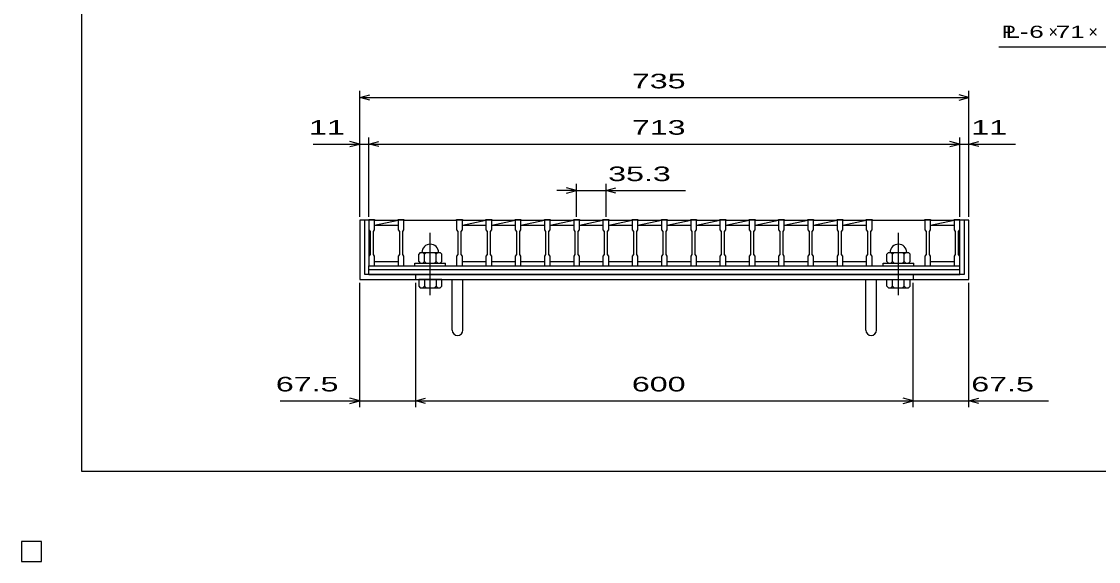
# Model space of a CAD drawing. Units: millimetres, scale not verified. Extents: x -1456 to 1385, y -1026 to 843.
# Drawn here: x -1456 to -157, y -1026 to -374 of the extents above; entities that cross this region are included whole.
import ezdxf
from ezdxf.enums import TextEntityAlignment as Align

# ---------------------------------------------------------------- set-up
doc = ezdxf.new("R2010")
doc.units = ezdxf.units.MM
doc.header["$LTSCALE"] = 8
doc.linetypes.add('CHAIN', pattern=[18.5, 12, -1.5, 3.5, -1.5])
for name, color, linetype, lineweight in [('0_2', 150, 'Continuous', 25), ('16', 3, 'Continuous', 25), ('19', 6, 'Continuous', 25), ('22', 4, 'Continuous', 25)]:
    doc.layers.add(name, color=color, linetype=linetype, lineweight=lineweight)
doc.styles.add('ベクトル', font='')
doc.styles.get('ベクトル').set_extended_font_data('ベクトル')

msp = doc.modelspace()

# ---------------------------------------------------------------- linework, layer by layer
at = {"layer": '0_2'}
for p, q in [((-1383.2, -917.2), (-1383.2, 842.8)), ((1384.8, -917.2), (-1383.2, -917.2))]:
    msp.add_line(p, q, dxfattribs=at)
at = {"layer": '16'}
for p, q in [((-1037, -614), (-1037, -613.3)), ((-1037, -613.3), (-1030, -613.3)), ((-1037, -614), (-1037, -625.5)), ((-1030, -614), (-1037, -614)), ((-1037, -614), (-1037, -664)), ((-1030, -613.3), (-1030, -614)), ((-1030, -625.5), (-1030, -614)), ((-1030, -614), (-1001.7, -614)), ((-1030, -620), (-1001.7, -614)), ((-1030, -620), (-1001.7, -620)), ((-1001.7, -614), (-1001.7, -613.3)), ((-1001.7, -613.3), (-994.7, -613.3)), ((-1001.7, -614), (-1001.7, -625.5)), ((-994.7, -614), (-1001.7, -614)), ((-994.7, -613.3), (-994.7, -614)), ((-994.7, -625.5), (-994.7, -614)), ((-994.7, -614), (-931.1, -614)), ((-931.1, -614), (-931.1, -613.3)), ((-931.1, -613.3), (-924.1, -613.3)), ((-931.1, -614), (-931.1, -625.5)), ((-924.1, -614), (-931.1, -614)), ((-924.1, -613.3), (-924.1, -614)), ((-924.1, -625.5), (-924.1, -614)), ((-924.1, -614), (-895.8, -614)), ((-924.1, -620), (-895.8, -614)), ((-924.1, -620), (-895.8, -620)), ((-895.8, -614), (-895.8, -613.3)), ((-895.8, -613.3), (-888.8, -613.3)), ((-895.8, -614), (-895.8, -625.5)), ((-888.8, -614), (-895.8, -614)), ((-888.8, -613.3), (-888.8, -614)), ((-888.8, -625.5), (-888.8, -614)), ((-888.8, -614), (-860.5, -614)), ((-888.8, -620), (-860.5, -614)), ((-888.8, -620), (-860.5, -620)), ((-860.5, -614), (-860.5, -613.3)), ((-860.5, -613.3), (-853.5, -613.3)), ((-860.5, -614), (-860.5, -625.5)), ((-853.5, -614), (-860.5, -614)), ((-853.5, -613.3), (-853.5, -614)), ((-853.5, -625.5), (-853.5, -614)), ((-853.5, -614), (-825.2, -614)), ((-853.5, -620), (-825.2, -614)), ((-853.5, -620), (-825.2, -620)), ((-825.2, -614), (-825.2, -613.3)), ((-825.2, -613.3), (-818.2, -613.3)), ((-825.2, -614), (-825.2, -625.5)), ((-818.2, -614), (-825.2, -614)), ((-818.2, -613.3), (-818.2, -614)), ((-818.2, -625.5), (-818.2, -614)), ((-818.2, -614), (-789.9, -614)), ((-818.2, -620), (-789.9, -614)), ((-818.2, -620), (-789.9, -620)), ((-789.9, -614), (-789.9, -613.3)), ((-789.9, -613.3), (-782.9, -613.3)), ((-789.9, -614), (-789.9, -625.5)), ((-782.9, -614), (-789.9, -614)), ((-782.9, -613.3), (-782.9, -614)), ((-782.9, -625.5), (-782.9, -614)), ((-782.9, -614), (-754.6, -614)), ((-782.9, -620), (-754.6, -614)), ((-782.9, -620), (-754.6, -620)), ((-754.6, -614), (-754.6, -613.3)), ((-754.6, -613.3), (-747.6, -613.3)), ((-754.6, -614), (-754.6, -625.5)), ((-747.6, -614), (-754.6, -614)), ((-747.6, -613.3), (-747.6, -614)), ((-747.6, -625.5), (-747.6, -614)), ((-747.6, -614), (-719.3, -614)), ((-747.6, -620), (-719.3, -614)), ((-747.6, -620), (-719.3, -620)), ((-719.3, -614), (-719.3, -613.3)), ((-719.3, -613.3), (-712.3, -613.3)), ((-719.3, -614), (-719.3, -625.5)), ((-712.3, -614), (-719.3, -614)), ((-712.3, -613.3), (-712.3, -614)), ((-712.3, -625.5), (-712.3, -614)), ((-712.3, -614), (-684, -614)), ((-712.3, -620), (-684, -614)), ((-712.3, -620), (-684, -620)), ((-684, -614), (-684, -613.3)), ((-684, -613.3), (-677, -613.3)), ((-684, -614), (-684, -625.5)), ((-677, -614), (-684, -614)), ((-677, -613.3), (-677, -614)), ((-677, -625.5), (-677, -614)), ((-677, -614), (-648.7, -614)), ((-677, -620), (-648.7, -614)), ((-677, -620), (-648.7, -620)), ((-648.7, -614), (-648.7, -613.3)), ((-648.7, -613.3), (-641.7, -613.3)), ((-648.7, -614), (-648.7, -625.5)), ((-641.7, -614), (-648.7, -614)), ((-641.7, -613.3), (-641.7, -614)), ((-641.7, -625.5), (-641.7, -614)), ((-641.7, -614), (-613.4, -614)), ((-641.7, -620), (-613.4, -614)), ((-641.7, -620), (-613.4, -620)), ((-613.4, -614), (-613.4, -613.3)), ((-613.4, -613.3), (-606.4, -613.3)), ((-613.4, -614), (-613.4, -625.5)), ((-606.4, -614), (-613.4, -614)), ((-606.4, -613.3), (-606.4, -614)), ((-606.4, -625.5), (-606.4, -614)), ((-606.4, -614), (-578.1, -614)), ((-606.4, -620), (-578.1, -614)), ((-606.4, -620), (-578.1, -620)), ((-578.1, -614), (-578.1, -613.3)), ((-578.1, -613.3), (-571.1, -613.3)), ((-578.1, -614), (-578.1, -625.5)), ((-571.1, -614), (-578.1, -614)), ((-571.1, -613.3), (-571.1, -614)), ((-571.1, -625.5), (-571.1, -614)), ((-571.1, -614), (-542.8, -614)), ((-571.1, -620), (-542.8, -614)), ((-571.1, -620), (-542.8, -620)), ((-542.8, -614), (-542.8, -613.3)), ((-542.8, -613.3), (-535.8, -613.3)), ((-542.8, -614), (-542.8, -625.5)), ((-535.8, -614), (-542.8, -614)), ((-535.8, -613.3), (-535.8, -614)), ((-535.8, -625.5), (-535.8, -614)), ((-535.8, -614), (-507.5, -614)), ((-535.8, -620), (-507.5, -614)), ((-535.8, -620), (-507.5, -620)), ((-507.5, -614), (-507.5, -613.3)), ((-507.5, -613.3), (-500.5, -613.3)), ((-507.5, -614), (-507.5, -625.5)), ((-500.5, -614), (-507.5, -614)), ((-500.5, -613.3), (-500.5, -614)), ((-500.5, -625.5), (-500.5, -614)), ((-500.5, -614), (-472.2, -614)), ((-500.5, -620), (-472.2, -614)), ((-500.5, -620), (-472.2, -620)), ((-472.2, -614), (-472.2, -613.3)), ((-472.2, -613.3), (-465.2, -613.3)), ((-472.2, -614), (-472.2, -625.5)), ((-465.2, -614), (-472.2, -614)), ((-465.2, -613.3), (-465.2, -614)), ((-465.2, -625.5), (-465.2, -614)), ((-465.2, -614), (-436.9, -614)), ((-465.2, -620), (-436.9, -614)), ((-465.2, -620), (-436.9, -620)), ((-436.9, -614), (-436.9, -613.3)), ((-436.9, -613.3), (-429.9, -613.3)), ((-436.9, -614), (-436.9, -625.5)), ((-429.9, -614), (-436.9, -614)), ((-429.9, -613.3), (-429.9, -614)), ((-429.9, -625.5), (-429.9, -614)), ((-429.9, -614), (-366.3, -614)), ((-366.3, -614), (-366.3, -613.3)), ((-366.3, -613.3), (-359.3, -613.3)), ((-366.3, -614), (-366.3, -625.5)), ((-359.3, -614), (-366.3, -614)), ((-359.3, -613.3), (-359.3, -614)), ((-359.3, -625.5), (-359.3, -614)), ((-359.3, -614), (-331, -614)), ((-359.3, -620), (-331, -614)), ((-359.3, -620), (-331, -620)), ((-331, -614), (-331, -613.3)), ((-331, -613.3), (-324, -613.3)), ((-331, -614), (-331, -625.5)), ((-324, -614), (-331, -614)), ((-324, -613.3), (-324, -614)), ((-324, -625.5), (-324, -614)), ((-324, -664), (-324, -614)), ((-1037, -625.5), (-1035.5, -627.5)), ((-1035.5, -627.5), (-1035.5, -655.5)), ((-1031.5, -627.5), (-1030, -625.5)), ((-1031.5, -655.5), (-1031.5, -627.5)), ((-1001.7, -625.5), (-1000.2, -627.5)), ((-1000.2, -627.5), (-1000.2, -655.5)), ((-996.2, -627.5), (-994.7, -625.5)), ((-996.2, -655.5), (-996.2, -627.5)), ((-931.1, -625.5), (-929.6, -627.5)), ((-929.6, -627.5), (-929.6, -655.5)), ((-925.6, -627.5), (-924.1, -625.5)), ((-925.6, -655.5), (-925.6, -627.5)), ((-895.8, -625.5), (-894.3, -627.5)), ((-894.3, -627.5), (-894.3, -655.5)), ((-890.3, -627.5), (-888.8, -625.5)), ((-890.3, -655.5), (-890.3, -627.5)), ((-860.5, -625.5), (-859, -627.5)), ((-859, -627.5), (-859, -655.5)), ((-855, -627.5), (-853.5, -625.5)), ((-855, -655.5), (-855, -627.5)), ((-825.2, -625.5), (-823.7, -627.5)), ((-823.7, -627.5), (-823.7, -655.5)), ((-819.7, -627.5), (-818.2, -625.5)), ((-819.7, -655.5), (-819.7, -627.5)), ((-789.9, -625.5), (-788.4, -627.5)), ((-788.4, -627.5), (-788.4, -655.5)), ((-784.4, -627.5), (-782.9, -625.5)), ((-784.4, -655.5), (-784.4, -627.5)), ((-754.6, -625.5), (-753.1, -627.5)), ((-753.1, -627.5), (-753.1, -655.5)), ((-749.1, -627.5), (-747.6, -625.5)), ((-749.1, -655.5), (-749.1, -627.5)), ((-719.3, -625.5), (-717.8, -627.5)), ((-717.8, -627.5), (-717.8, -655.5)), ((-713.8, -627.5), (-712.3, -625.5)), ((-713.8, -655.5), (-713.8, -627.5)), ((-684, -625.5), (-682.5, -627.5)), ((-682.5, -627.5), (-682.5, -655.5)), ((-678.5, -627.5), (-677, -625.5)), ((-678.5, -655.5), (-678.5, -627.5)), ((-648.7, -625.5), (-647.2, -627.5)), ((-647.2, -627.5), (-647.2, -655.5)), ((-643.2, -627.5), (-641.7, -625.5)), ((-643.2, -655.5), (-643.2, -627.5)), ((-613.4, -625.5), (-611.9, -627.5)), ((-611.9, -627.5), (-611.9, -655.5)), ((-607.9, -627.5), (-606.4, -625.5)), ((-607.9, -655.5), (-607.9, -627.5)), ((-578.1, -625.5), (-576.6, -627.5)), ((-576.6, -627.5), (-576.6, -655.5)), ((-572.6, -627.5), (-571.1, -625.5)), ((-572.6, -655.5), (-572.6, -627.5)), ((-542.8, -625.5), (-541.3, -627.5)), ((-541.3, -627.5), (-541.3, -655.5)), ((-537.3, -627.5), (-535.8, -625.5)), ((-537.3, -655.5), (-537.3, -627.5)), ((-507.5, -625.5), (-506, -627.5)), ((-506, -627.5), (-506, -655.5)), ((-502, -627.5), (-500.5, -625.5)), ((-502, -655.5), (-502, -627.5)), ((-472.2, -625.5), (-470.7, -627.5)), ((-470.7, -627.5), (-470.7, -655.5)), ((-466.7, -627.5), (-465.2, -625.5)), ((-466.7, -655.5), (-466.7, -627.5)), ((-436.9, -625.5), (-435.4, -627.5)), ((-435.4, -627.5), (-435.4, -655.5)), ((-431.4, -627.5), (-429.9, -625.5)), ((-431.4, -655.5), (-431.4, -627.5)), ((-366.3, -625.5), (-364.8, -627.5)), ((-364.8, -627.5), (-364.8, -655.5)), ((-360.8, -627.5), (-359.3, -625.5)), ((-360.8, -655.5), (-360.8, -627.5)), ((-331, -625.5), (-329.5, -627.5)), ((-329.5, -627.5), (-329.5, -655.5)), ((-325.5, -627.5), (-324, -625.5)), ((-325.5, -655.5), (-325.5, -627.5)), ((-1035.5, -655.5), (-1037, -657.5)), ((-1037, -657.5), (-1037, -669)), ((-1030, -657.5), (-1031.5, -655.5)), ((-1030, -669), (-1030, -657.5)), ((-1000.2, -655.5), (-1001.7, -657.5)), ((-1001.7, -657.5), (-1001.7, -669)), ((-994.7, -657.5), (-996.2, -655.5)), ((-994.7, -669), (-994.7, -657.5)), ((-974.9, -653), (-976.9, -655)), ((-976.9, -664), (-976.9, -655)), ((-974.9, -653), (-950.9, -653)), ((-971.9, -653), (-969.9, -655)), ((-969.9, -655), (-967.9, -653)), ((-969.9, -664), (-969.9, -655)), ((-957.9, -653), (-955.9, -655)), ((-955.9, -655), (-953.9, -653)), ((-955.9, -664), (-955.9, -655)), ((-950.9, -653), (-948.9, -655)), ((-948.9, -664), (-948.9, -655)), ((-929.6, -655.5), (-931.1, -657.5)), ((-931.1, -657.5), (-931.1, -669)), ((-924.1, -657.5), (-925.6, -655.5)), ((-924.1, -669), (-924.1, -657.5)), ((-894.3, -655.5), (-895.8, -657.5)), ((-895.8, -657.5), (-895.8, -669)), ((-888.8, -657.5), (-890.3, -655.5)), ((-888.8, -669), (-888.8, -657.5)), ((-859, -655.5), (-860.5, -657.5)), ((-860.5, -657.5), (-860.5, -669)), ((-853.5, -657.5), (-855, -655.5)), ((-853.5, -669), (-853.5, -657.5)), ((-823.7, -655.5), (-825.2, -657.5)), ((-825.2, -657.5), (-825.2, -669)), ((-818.2, -657.5), (-819.7, -655.5)), ((-818.2, -669), (-818.2, -657.5)), ((-788.4, -655.5), (-789.9, -657.5)), ((-789.9, -657.5), (-789.9, -669)), ((-782.9, -657.5), (-784.4, -655.5)), ((-782.9, -669), (-782.9, -657.5)), ((-753.1, -655.5), (-754.6, -657.5)), ((-754.6, -657.5), (-754.6, -669)), ((-747.6, -657.5), (-749.1, -655.5)), ((-747.6, -669), (-747.6, -657.5)), ((-717.8, -655.5), (-719.3, -657.5)), ((-719.3, -657.5), (-719.3, -669)), ((-712.3, -657.5), (-713.8, -655.5)), ((-712.3, -669), (-712.3, -657.5)), ((-682.5, -655.5), (-684, -657.5)), ((-684, -657.5), (-684, -669)), ((-677, -657.5), (-678.5, -655.5)), ((-677, -669), (-677, -657.5)), ((-647.2, -655.5), (-648.7, -657.5)), ((-648.7, -657.5), (-648.7, -669)), ((-641.7, -657.5), (-643.2, -655.5)), ((-641.7, -669), (-641.7, -657.5)), ((-611.9, -655.5), (-613.4, -657.5)), ((-613.4, -657.5), (-613.4, -669)), ((-606.4, -657.5), (-607.9, -655.5)), ((-606.4, -669), (-606.4, -657.5)), ((-576.6, -655.5), (-578.1, -657.5)), ((-578.1, -657.5), (-578.1, -669)), ((-571.1, -657.5), (-572.6, -655.5)), ((-571.1, -669), (-571.1, -657.5)), ((-541.3, -655.5), (-542.8, -657.5)), ((-542.8, -657.5), (-542.8, -669)), ((-535.8, -657.5), (-537.3, -655.5)), ((-535.8, -669), (-535.8, -657.5)), ((-506, -655.5), (-507.5, -657.5)), ((-507.5, -657.5), (-507.5, -669)), ((-500.5, -657.5), (-502, -655.5)), ((-500.5, -669), (-500.5, -657.5)), ((-470.7, -655.5), (-472.2, -657.5)), ((-472.2, -657.5), (-472.2, -669)), ((-465.2, -657.5), (-466.7, -655.5)), ((-465.2, -669), (-465.2, -657.5)), ((-435.4, -655.5), (-436.9, -657.5)), ((-436.9, -657.5), (-436.9, -669)), ((-429.9, -657.5), (-431.4, -655.5)), ((-429.9, -669), (-429.9, -657.5)), ((-410.1, -653), (-412.1, -655)), ((-412.1, -664), (-412.1, -655)), ((-410.1, -653), (-386.1, -653)), ((-407.1, -653), (-405.1, -655)), ((-405.1, -655), (-403.1, -653)), ((-405.1, -664), (-405.1, -655)), ((-393.1, -653), (-391.1, -655)), ((-391.1, -655), (-389.1, -653)), ((-391.1, -664), (-391.1, -655)), ((-386.1, -653), (-384.1, -655)), ((-384.1, -664), (-384.1, -655)), ((-364.8, -655.5), (-366.3, -657.5)), ((-366.3, -657.5), (-366.3, -669)), ((-359.3, -657.5), (-360.8, -655.5)), ((-359.3, -669), (-359.3, -657.5)), ((-329.5, -655.5), (-331, -657.5)), ((-331, -657.5), (-331, -669)), ((-324, -657.5), (-325.5, -655.5)), ((-324, -669), (-324, -657.5)), ((-1037, -669), (-1030, -669)), ((-1037, -669), (-324, -669)), ((-1037, -673.5), (-1037, -669)), ((-1037, -673.5), (-324, -673.5)), ((-1037, -679.5), (-1037, -673.5)), ((-1030, -664), (-1001.7, -664)), ((-1001.7, -669), (-994.7, -669)), ((-994.7, -669), (-931.1, -669)), ((-981.4, -669), (-981.4, -666)), ((-981.4, -666), (-944.4, -666)), ((-981.4, -669), (-944.4, -669)), ((-976.9, -664), (-974.9, -666)), ((-971.9, -666), (-969.9, -664)), ((-967.9, -666), (-969.9, -664)), ((-957.9, -666), (-955.9, -664)), ((-953.9, -666), (-955.9, -664)), ((-950.9, -666), (-948.9, -664)), ((-944.4, -669), (-944.4, -666)), ((-931.1, -669), (-924.1, -669)), ((-924.1, -664), (-895.8, -664)), ((-895.8, -669), (-888.8, -669)), ((-888.8, -664), (-860.5, -664)), ((-860.5, -669), (-853.5, -669)), ((-853.5, -664), (-825.2, -664)), ((-825.2, -669), (-818.2, -669)), ((-818.2, -664), (-789.9, -664)), ((-789.9, -669), (-782.9, -669)), ((-782.9, -664), (-754.6, -664)), ((-754.6, -669), (-747.6, -669)), ((-747.6, -664), (-719.3, -664)), ((-719.3, -669), (-712.3, -669)), ((-712.3, -664), (-684, -664)), ((-684, -669), (-677, -669)), ((-677, -664), (-648.7, -664)), ((-648.7, -669), (-641.7, -669)), ((-641.7, -664), (-613.4, -664)), ((-613.4, -669), (-606.4, -669)), ((-606.4, -664), (-578.1, -664)), ((-578.1, -669), (-571.1, -669)), ((-571.1, -664), (-542.8, -664)), ((-542.8, -669), (-535.8, -669)), ((-535.8, -664), (-507.5, -664)), ((-507.5, -669), (-500.5, -669)), ((-500.5, -664), (-472.2, -664)), ((-472.2, -669), (-465.2, -669)), ((-465.2, -664), (-436.9, -664)), ((-436.9, -669), (-429.9, -669)), ((-429.9, -669), (-366.3, -669)), ((-416.6, -669), (-416.6, -666)), ((-416.6, -666), (-379.6, -666)), ((-416.6, -669), (-379.6, -669)), ((-412.1, -664), (-410.1, -666)), ((-407.1, -666), (-405.1, -664)), ((-403.1, -666), (-405.1, -664)), ((-393.1, -666), (-391.1, -664)), ((-389.1, -666), (-391.1, -664)), ((-386.1, -666), (-384.1, -664)), ((-379.6, -669), (-379.6, -666)), ((-366.3, -669), (-359.3, -669)), ((-359.3, -664), (-331, -664)), ((-331, -669), (-324, -669)), ((-324, -673.5), (-324, -669)), ((-324, -679.5), (-324, -673.5)), ((-1037, -679.5), (-324, -679.5)), ((-1432, -1002), (-1456, -1002)), ((-1456, -1002), (-1456, -1026)), ((-1432, -1002), (-1456, -1002)), ((-1456, -1002), (-1456, -1026)), ((-1432, -1002), (-1456, -1002)), ((-1456, -1002), (-1456, -1026)), ((-1432, -1002), (-1456, -1002)), ((-1456, -1002), (-1456, -1026)), ((-1432, -1002), (-1456, -1002)), ((-1456, -1002), (-1456, -1026)), ((-1432, -1026), (-1432, -1002)), ((-1432, -1026), (-1432, -1002)), ((-1432, -1026), (-1432, -1002)), ((-1432, -1026), (-1432, -1002)), ((-1432, -1026), (-1432, -1002)), ((-1456, -1026), (-1432, -1026)), ((-1456, -1026), (-1432, -1026)), ((-1456, -1026), (-1432, -1026)), ((-1456, -1026), (-1432, -1026)), ((-1456, -1026), (-1432, -1026))]:
    msp.add_line(p, q, dxfattribs=at)
at = {"layer": '16', "linetype": 'CHAIN'}
for p, q in [((-962.9, -704.4), (-962.9, -629.4)), ((-398.1, -704.4), (-398.1, -629.4))]:
    msp.add_line(p, q, dxfattribs=at)
at = {"layer": '16'}
for centre in [(-962.9, -653), (-398.1, -653)]:
    msp.add_arc(centre, 10, 0, 180, dxfattribs=at)
at = {"layer": '19'}
for p, q in [((-1037, -614), (-1048, -614)), ((-1048, -614), (-1048, -685.5)), ((-1042, -679.5), (-1042, -614)), ((-313, -614), (-324, -614)), ((-319, -614), (-319, -679.5)), ((-313, -685.5), (-313, -614)), ((-1048, -685.5), (-313, -685.5)), ((-319, -679.5), (-1042, -679.5)), ((-980.5, -685.5), (-980.5, -679.5)), ((-976.9, -685.5), (-976.9, -693.5)), ((-948.9, -685.5), (-976.9, -685.5)), ((-969.9, -685.5), (-969.9, -693.5)), ((-955.9, -685.5), (-955.9, -693.5)), ((-948.9, -693.5), (-948.9, -685.5)), ((-936.5, -746.61), (-936.5, -685.5)), ((-923.5, -746.61), (-923.5, -685.5)), ((-437.5, -746.61), (-437.5, -685.5)), ((-424.5, -746.61), (-424.5, -685.5)), ((-412.1, -693.5), (-412.1, -685.5)), ((-412.1, -685.5), (-384.1, -685.5)), ((-405.1, -693.5), (-405.1, -685.5)), ((-391.1, -693.5), (-391.1, -685.5)), ((-384.1, -693.5), (-384.1, -685.5)), ((-380.5, -679.5), (-380.5, -685.5)), ((-976.9, -693.5), (-974.9, -695.5)), ((-974.9, -695.5), (-950.9, -695.5)), ((-969.9, -693.5), (-971.9, -695.5)), ((-967.9, -695.5), (-969.9, -693.5)), ((-955.9, -693.5), (-957.9, -695.5)), ((-953.9, -695.5), (-955.9, -693.5)), ((-950.9, -695.5), (-948.9, -693.5)), ((-410.1, -695.5), (-412.1, -693.5)), ((-410.1, -695.5), (-386.1, -695.5)), ((-407.1, -695.5), (-405.1, -693.5)), ((-403.1, -695.5), (-405.1, -693.5)), ((-393.1, -695.5), (-391.1, -693.5)), ((-389.1, -695.5), (-391.1, -693.5)), ((-384.1, -693.5), (-386.1, -695.5))]:
    msp.add_line(p, q, dxfattribs=at)
for centre in [(-930, -746.61), (-431, -746.61)]:
    msp.add_arc(centre, 6.5, 180, 0, dxfattribs=at)
at = {"layer": '22'}
for p, q in [((-277, -404.5), (-85, -404.5)), ((-1048, -610), (-1048, -458)), ((-1048, -466), (-1036, -462.8)), ((-1036, -469.2), (-1048, -466)), ((-1048, -466), (-313, -466)), ((-313, -466), (-325, -462.8)), ((-325, -469.2), (-313, -466)), ((-313, -610), (-313, -458)), ((-1048, -522), (-1060, -518.8)), ((-1048, -610), (-1048, -514)), ((-1037, -610), (-1037, -514)), ((-1037, -522), (-1025, -518.8)), ((-324, -522), (-336, -518.8)), ((-324, -610), (-324, -514)), ((-313, -610), (-313, -514)), ((-313, -522), (-301, -518.8)), ((-1104, -522), (-1048, -522)), ((-1060, -525.2), (-1048, -522)), ((-1048, -522), (-1037, -522)), ((-1025, -525.2), (-1037, -522)), ((-1037, -522), (-324, -522)), ((-336, -525.2), (-324, -522)), ((-324, -522), (-313, -522)), ((-301, -525.2), (-313, -522)), ((-313, -522), (-257, -522)), ((-786.4, -610), (-786.4, -570)), ((-751.1, -570), (-751.1, -610)), ((-786.4, -578), (-810.4, -578)), ((-786.4, -578), (-798.4, -574.8)), ((-798.4, -581.2), (-786.4, -578)), ((-786.4, -578), (-751.1, -578)), ((-751.1, -578), (-739.1, -574.8)), ((-739.1, -581.2), (-751.1, -578)), ((-751.1, -578), (-655.1, -578)), ((-1048, -839.9), (-1048, -689.5)), ((-980.5, -839.9), (-980.5, -689.5)), ((-380.5, -839.9), (-380.5, -689.5)), ((-313, -839.9), (-313, -689.5)), ((-1048, -831.9), (-1060, -828.7)), ((-980.5, -831.9), (-968.5, -828.7)), ((-380.5, -831.9), (-392.5, -828.7)), ((-313, -831.9), (-301, -828.7)), ((-1144, -831.9), (-1048, -831.9)), ((-1060, -835.1), (-1048, -831.9)), ((-1048, -831.9), (-980.5, -831.9)), ((-968.5, -835.1), (-980.5, -831.9)), ((-980.5, -831.9), (-380.5, -831.9)), ((-392.5, -835.1), (-380.5, -831.9)), ((-380.5, -831.9), (-313, -831.9)), ((-301, -835.1), (-313, -831.9)), ((-313, -831.9), (-217, -831.9))]:
    msp.add_line(p, q, dxfattribs=at)
at = {"layer": '22', "color": 2}
for p, q in [((-1432, -1002), (-1456, -1002)), ((-1456, -1002), (-1456, -1026)), ((-1432, -1002), (-1456, -1002)), ((-1456, -1002), (-1456, -1026)), ((-1432, -1002), (-1456, -1002)), ((-1456, -1002), (-1456, -1026)), ((-1432, -1026), (-1432, -1002)), ((-1432, -1026), (-1432, -1002)), ((-1432, -1026), (-1432, -1002)), ((-1456, -1026), (-1432, -1026)), ((-1456, -1026), (-1432, -1026)), ((-1456, -1026), (-1432, -1026))]:
    msp.add_line(p, q, dxfattribs=at)

# ---------------------------------------------------------------- texts
at = {"layer": '22', "color": 2, "style": 'ベクトル'}
for s, height, width, p in [('P', 14.66, 1.25, (-273, -386.5)), ('L-', 14.66, 1.6, (-269, -386.5)), (' 6 ', 14.66, 1.6, (-249, -386.5)), (' 71 ', 14.66, 1.6, (-217, -386.5)), (' 735 ', 17.6, 1.65, (-730.5, -446)), (' 11 ', 17.6, 1.65, (-1120, -502)), (' 713 ', 17.6, 1.65, (-730.5, -502)), (' 11 ', 17.6, 1.65, (-321, -502)), (' 35.3 ', 17.6, 1.65, (-759.1, -558)), (' 67.5 ', 17.6, 1.65, (-1160, -811.9)), (' 600 ', 17.6, 1.65, (-730.5, -811.9)), (' 67.5 ', 17.6, 1.65, (-321, -811.9))]:
    msp.add_text(s, height=height, dxfattribs=dict(at, width=width)).set_placement(p, align=Align.MIDDLE_LEFT)
for p in [(-217, -386.5), (-169, -386.5)]:
    msp.add_text('×', height=14.66, dxfattribs=at).set_placement(p, align=Align.MIDDLE_LEFT)

doc.saveas('drawing.dxf')
